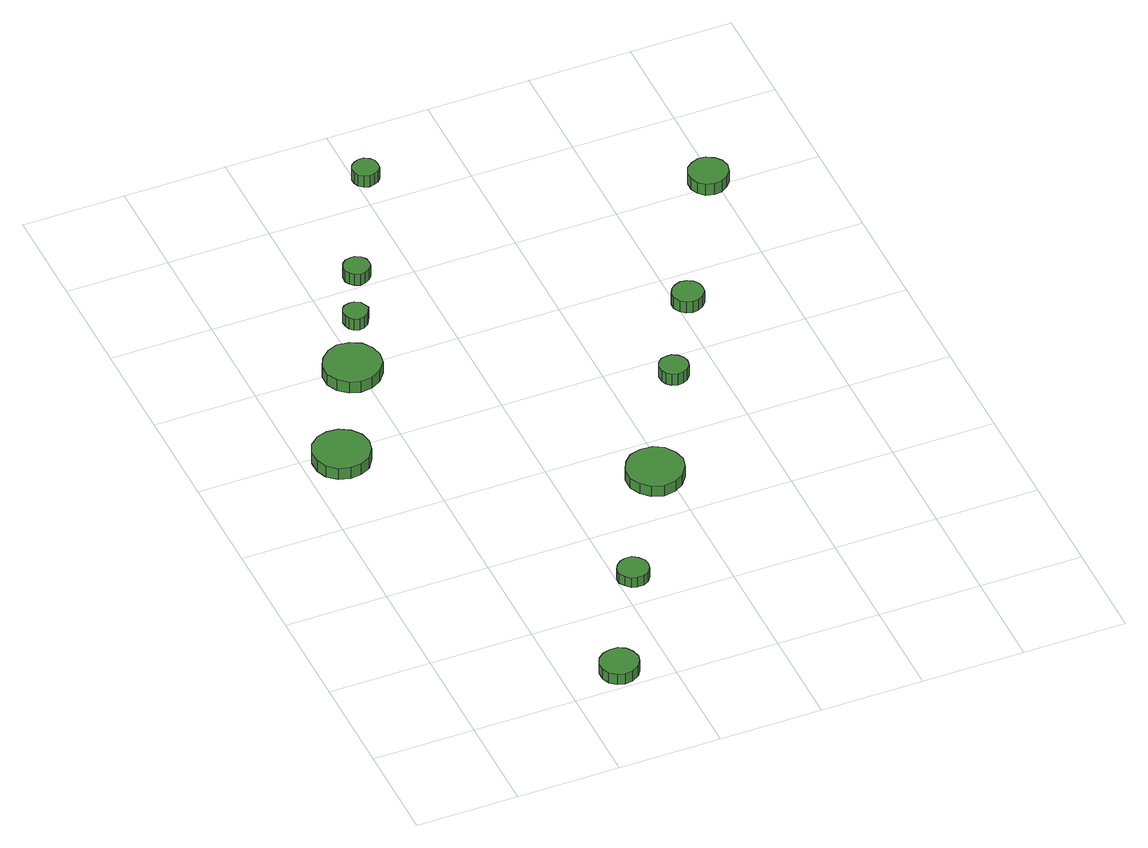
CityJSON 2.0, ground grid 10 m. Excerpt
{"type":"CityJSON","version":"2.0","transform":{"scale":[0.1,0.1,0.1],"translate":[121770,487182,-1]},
"CityObjects":{
"tree1":{"type":"SolitaryVegetationObject","attributes":{"function":"something"},"geometry":[{"type":"MultiSurface","lod":"1","boundaries":[[[0,1,2,3,4,5,6,7,8,9,10,11,12,13,14]],[[15,16,17,18,19,20,21,22,23,24,25,26,27,28,29]],[[0,29,28,1]],[[1,28,27,2]],[[2,27,26,3]],[[3,26,25,4]],[[4,25,24,5]],[[5,24,23,6]],[[6,23,22,7]],[[7,22,21,8]],[[8,21,20,9]],[[9,20,19,10]],[[10,19,18,11]],[[11,18,17,12]],[[12,17,16,13]],[[13,16,15,14]],[[14,15,29,0]]]}]},
"tree2":{"type":"SolitaryVegetationObject","attributes":{"function":"something"},"geometry":[{"type":"MultiSurface","lod":"1","boundaries":[[[30,31,32,33,34,35,36,37,38,39,40,41,42,43,44]],[[45,46,47,48,49,50,51,52,53,54,55,56,57,58,59]],[[30,59,58,31]],[[31,58,57,32]],[[32,57,56,33]],[[33,56,55,34]],[[34,55,54,35]],[[35,54,53,36]],[[36,53,52,37]],[[37,52,51,38]],[[38,51,50,39]],[[39,50,49,40]],[[40,49,48,41]],[[41,48,47,42]],[[42,47,46,43]],[[43,46,45,44]],[[44,45,59,30]]]}]},
"tree3":{"type":"SolitaryVegetationObject","attributes":{"function":"something"},"geometry":[{"type":"MultiSurface","lod":"1","boundaries":[[[60,61,62,63,64,65,66,67,68,69,70,71,72,73,74]],[[75,76,77,78,79,80,81,82,83,84,85,86,87,88,89]],[[60,89,88,61]],[[61,88,87,62]],[[62,87,86,63]],[[63,86,85,64]],[[64,85,84,65]],[[65,84,83,66]],[[66,83,82,67]],[[67,82,81,68]],[[68,81,80,69]],[[69,80,79,70]],[[70,79,78,71]],[[71,78,77,72]],[[72,77,76,73]],[[73,76,75,74]],[[74,75,89,60]]]}]},
"tree4":{"type":"SolitaryVegetationObject","attributes":{"function":"something"},"geometry":[{"type":"MultiSurface","lod":"1","boundaries":[[[90,91,92,93,94,95,96,97,98,99,100,101,102,103,104]],[[105,106,107,108,109,110,111,112,113,114,115,116,117,118,119]],[[90,119,118,91]],[[91,118,117,92]],[[92,117,116,93]],[[93,116,115,94]],[[94,115,114,95]],[[95,114,113,96]],[[96,113,112,97]],[[97,112,111,98]],[[98,111,110,99]],[[99,110,109,100]],[[100,109,108,101]],[[101,108,107,102]],[[102,107,106,103]],[[103,106,105,104]],[[104,105,119,90]]]}]},
"tree5":{"type":"SolitaryVegetationObject","attributes":{"function":"something"},"geometry":[{"type":"MultiSurface","lod":"1","boundaries":[[[120,121,122,123,124,125,126,127,128,129,130,131,132,133,134]],[[135,136,137,138,139,140,141,142,143,144,145,146,147,148,149]],[[120,149,148,121]],[[121,148,147,122]],[[122,147,146,123]],[[123,146,145,124]],[[124,145,144,125]],[[125,144,143,126]],[[126,143,142,127]],[[127,142,141,128]],[[128,141,140,129]],[[129,140,139,130]],[[130,139,138,131]],[[131,138,137,132]],[[132,137,136,133]],[[133,136,135,134]],[[134,135,149,120]]]}]},
"tree6":{"type":"SolitaryVegetationObject","attributes":{"function":"something"},"geometry":[{"type":"MultiSurface","lod":"1","boundaries":[[[150,151,152,153,154,155,156,157,158,159,160,161,162,163,164]],[[165,166,167,168,169,170,171,172,173,174,175,176,177,178,179]],[[150,179,178,151]],[[151,178,177,152]],[[152,177,176,153]],[[153,176,175,154]],[[154,175,174,155]],[[155,174,173,156]],[[156,173,172,157]],[[157,172,171,158]],[[158,171,170,159]],[[159,170,169,160]],[[160,169,168,161]],[[161,168,167,162]],[[162,167,166,163]],[[163,166,165,164]],[[164,165,179,150]]]}]},
"tree7":{"type":"SolitaryVegetationObject","attributes":{"function":"something"},"geometry":[{"type":"MultiSurface","lod":"1","boundaries":[[[180,181,182,183,184,185,186,187,188,189,190,191,192,193,194]],[[195,196,197,198,199,200,201,202,203,204,205,206,207,208,209]],[[180,209,208,181]],[[181,208,207,182]],[[182,207,206,183]],[[183,206,205,184]],[[184,205,204,185]],[[185,204,203,186]],[[186,203,202,187]],[[187,202,201,188]],[[188,201,200,189]],[[189,200,199,190]],[[190,199,198,191]],[[191,198,197,192]],[[192,197,196,193]],[[193,196,195,194]],[[194,195,209,180]]]}]},
"tree8":{"type":"SolitaryVegetationObject","attributes":{"function":"something"},"geometry":[{"type":"MultiSurface","lod":"1","boundaries":[[[210,211,212,213,214,215,216,217,218,219,220,221,222,223,224]],[[225,226,227,228,229,230,231,232,233,234,235,236,237,238,239]],[[210,239,238,211]],[[211,238,237,212]],[[212,237,236,213]],[[213,236,235,214]],[[214,235,234,215]],[[215,234,233,216]],[[216,233,232,217]],[[217,232,231,218]],[[218,231,230,219]],[[219,230,229,220]],[[220,229,228,221]],[[221,228,227,222]],[[222,227,226,223]],[[223,226,225,224]],[[224,225,239,210]]]}]},
"tree9":{"type":"SolitaryVegetationObject","attributes":{"function":"something"},"geometry":[{"type":"MultiSurface","lod":"1","boundaries":[[[240,241,242,243,244,245,246,247,248,249,250,251,252,253,254]],[[255,256,257,258,259,260,261,262,263,264,265,266,267,268,269]],[[240,269,268,241]],[[241,268,267,242]],[[242,267,266,243]],[[243,266,265,244]],[[244,265,264,245]],[[245,264,263,246]],[[246,263,262,247]],[[247,262,261,248]],[[248,261,260,249]],[[249,260,259,250]],[[250,259,258,251]],[[251,258,257,252]],[[252,257,256,253]],[[253,256,255,254]],[[254,255,269,240]]]}]},
"tree10":{"type":"SolitaryVegetationObject","attributes":{"function":"something"},"geometry":[{"type":"MultiSurface","lod":"1","boundaries":[[[270,271,272,273,274,275,276,277,278,279,280,281,282,283,284]],[[285,286,287,288,289,290,291,292,293,294,295,296,297,298,299]],[[270,299,298,271]],[[271,298,297,272]],[[272,297,296,273]],[[273,296,295,274]],[[274,295,294,275]],[[275,294,293,276]],[[276,293,292,277]],[[277,292,291,278]],[[278,291,290,279]],[[279,290,289,280]],[[280,289,288,281]],[[281,288,287,282]],[[282,287,286,283]],[[283,286,285,284]],[[284,285,299,270]]]}]},
"tree11":{"type":"SolitaryVegetationObject","attributes":{"function":"something"},"geometry":[{"type":"MultiSurface","lod":"1","boundaries":[[[300,301,302,303,304,305,306,307,308,309,310,311,312,313,314]],[[315,316,317,318,319,320,321,322,323,324,325,326,327,328,329]],[[300,329,328,301]],[[301,328,327,302]],[[302,327,326,303]],[[303,326,325,304]],[[304,325,324,305]],[[305,324,323,306]],[[306,323,322,307]],[[307,322,321,308]],[[308,321,320,309]],[[309,320,319,310]],[[310,319,318,311]],[[311,318,317,312]],[[312,317,316,313]],[[313,316,315,314]],[[314,315,329,300]]]}]}
},
"vertices":[
[64,388,19],[62,399,19],[55,408,19],[45,414,19],[34,415,19],[23,412,19],[14,404,19],[10,394,19],[10,382,19],[14,372,19],[23,364,19],[34,361,19],[45,362,19],[55,367,19],[62,377,19],[62,377,6],[55,367,6],[45,362,6],[34,361,6],[23,364,6],[14,372,6],[10,382,6],[10,394,6],[14,404,6],[23,412,6],[34,415,6],[45,414,6],[55,408,6],[62,399,6],[64,388,6],
[172,22,17],[170,30,17],[166,36,17],[159,40,17],[151,40,17],[144,38,17],[138,33,17],[135,26,17],[135,18,17],[138,11,17],[144,6,17],[151,4,17],[159,5,17],[166,9,17],[170,15,17],[170,15,5],[166,9,5],[159,5,5],[151,4,5],[144,6,5],[138,11,5],[135,18,5],[135,26,5],[138,33,5],[144,38,5],[151,40,5],[159,40,5],[166,36,5],[170,30,5],[172,22,5],
[120,492,20],[118,503,20],[111,513,20],[101,518,20],[89,520,20],[79,516,20],[70,508,20],[65,498,20],[65,486,20],[70,476,20],[79,468,20],[89,465,20],[101,466,20],[111,472,20],[118,481,20],[118,481,7],[111,472,7],[101,466,7],[89,465,7],[79,468,7],[70,476,7],[65,486,7],[65,498,7],[70,508,7],[79,516,7],[89,520,7],[101,518,7],[111,513,7],[118,503,7],[120,492,7],
[231,136,16],[230,142,16],[226,147,16],[221,151,16],[214,151,16],[209,149,16],[204,145,16],[201,139,16],[201,133,16],[204,128,16],[209,123,16],[214,122,16],[221,122,16],[226,125,16],[230,130,16],[230,130,5],[226,125,5],[221,122,5],[214,122,5],[209,123,5],[204,128,5],[201,133,5],[201,139,5],[204,145,5],[209,149,5],[214,151,5],[221,151,5],[226,147,5],[230,142,5],[231,136,5],
[136,556,20],[134,561,20],[132,565,20],[127,568,20],[122,568,20],[117,567,20],[114,564,20],[112,559,20],[112,554,20],[114,549,20],[117,546,20],[122,544,20],[127,545,20],[132,548,20],[134,552,20],[134,552,7],[132,548,7],[127,545,7],[122,544,7],[117,546,7],[114,549,7],[112,554,7],[112,559,7],[114,564,7],[117,567,7],[122,568,7],[127,568,7],[132,565,7],[134,561,7],[136,556,7],
[161,612,21],[160,617,21],[157,621,21],[152,624,21],[147,624,21],[142,623,21],[138,619,21],[136,615,21],[136,609,21],[138,605,21],[142,601,21],[147,599,21],[152,600,21],[157,603,21],[160,607,21],[160,607,8],[157,603,8],[152,600,8],[147,599,8],[142,601,8],[138,605,8],[136,609,8],[136,615,8],[138,619,8],[142,623,8],[147,624,8],[152,624,8],[157,621,8],[160,617,8],[161,612,8],
[317,255,17],[314,266,17],[307,276,17],[298,281,17],[286,282,17],[275,279,17],[267,271,17],[262,261,17],[262,249,17],[267,239,17],[275,231,17],[286,227,17],[298,229,17],[307,234,17],[314,244,17],[314,244,5],[307,234,5],[298,229,5],[286,227,5],[275,231,5],[267,239,5],[262,249,5],[262,261,5],[267,271,5],[275,279,5],[286,282,5],[298,281,5],[307,276,5],[314,266,5],[317,255,5],
[221,731,23],[220,736,23],[217,740,23],[212,743,23],[207,743,23],[202,741,23],[198,738,23],[196,733,23],[196,728,23],[198,723,23],[202,720,23],[207,718,23],[212,719,23],[217,721,23],[220,725,23],[220,725,10],[217,721,10],[212,719,10],[207,718,10],[202,720,10],[198,723,10],[196,728,10],[196,733,10],[198,738,10],[202,741,10],[207,743,10],[212,743,10],[217,740,10],[220,736,10],[221,731,10],
[373,375,19],[372,380,19],[368,385,19],[363,388,19],[358,388,19],[352,387,19],[348,383,19],[346,378,19],[346,372,19],[348,367,19],[352,363,19],[358,361,19],[363,362,19],[368,364,19],[372,369,19],[372,369,6],[368,364,6],[363,362,6],[358,361,6],[352,363,6],[348,367,6],[346,372,6],[346,378,6],[348,383,6],[352,387,6],[358,388,6],[363,388,6],[368,385,6],[372,380,6],[373,375,6],
[425,460,21],[424,466,21],[420,471,21],[415,474,21],[409,475,21],[403,473,21],[398,469,21],[395,463,21],[395,457,21],[398,451,21],[403,447,21],[409,445,21],[415,446,21],[420,449,21],[424,454,21],[424,454,8],[420,449,8],[415,446,8],[409,445,8],[403,447,8],[398,451,8],[395,457,8],[395,463,8],[398,469,8],[403,473,8],[409,475,8],[415,474,8],[420,471,8],[424,466,8],[425,460,8],
[511,602,24],[509,610,24],[504,616,24],[497,620,24],[490,621,24],[482,618,24],[476,613,24],[473,606,24],[473,598,24],[476,591,24],[482,585,24],[490,583,24],[497,584,24],[504,588,24],[509,594,24],[509,594,11],[504,588,11],[497,584,11],[490,583,11],[482,585,11],[476,591,11],[473,598,11],[473,606,11],[476,613,11],[482,618,11],[490,621,11],[497,620,11],[504,616,11],[509,610,11],[511,602,11]
]}
